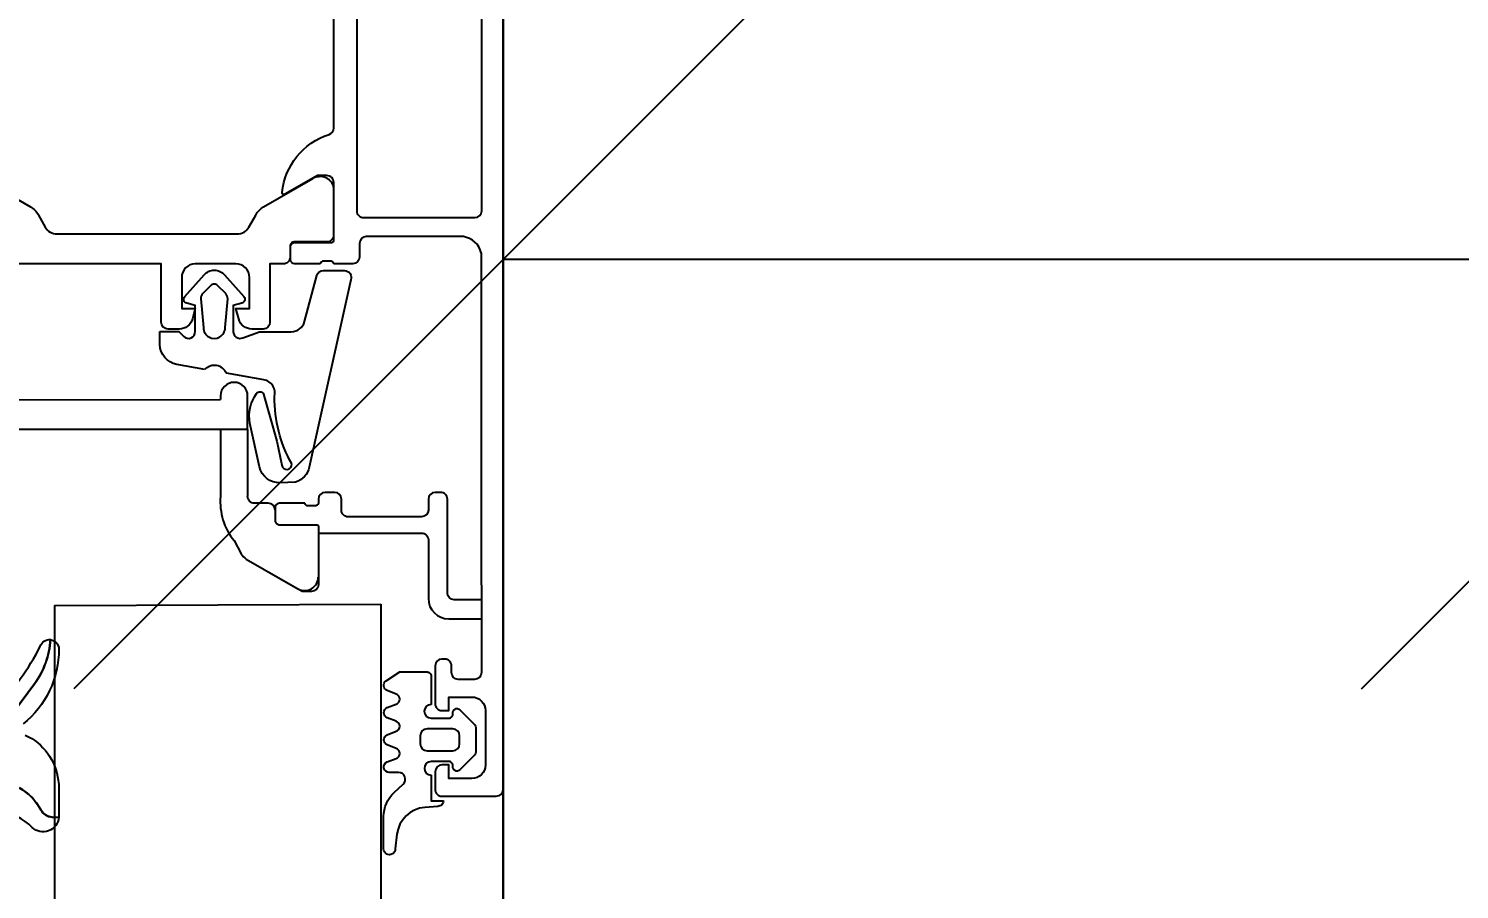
# Model space of a CAD drawing. Header units: metres. Extents: x 493 to 630, y -132 to -15.
# Drawn here: x 560.5373 to 560.6374, y -80.191 to -80.1309 of the extents above; entities that cross this region are included whole.
import ezdxf

# ---------------------------------------------------------------- set-up
doc = ezdxf.new("R2010")
doc.units = ezdxf.units.M
doc.header["$MEASUREMENT"] = 0
doc.header["$PDMODE"] = 3
for name, color, linetype in [('a_cote_50', 9, 'Continuous'), ('a_pereti_hasuri', 253, 'Continuous'), ('a_tamplarie_ferestre', 6, 'Continuous'), ('a_vederi subtiri', 124, 'Continuous')]:
    doc.layers.add(name, color=color, linetype=linetype)
doc.layers.add('a_suprafete', color=7, linetype='Continuous', plot=False)
doc.styles.get("Standard").update_dxf_attribs({"font": 'ARIALN.TTF'})
doc.dimstyles.new('50 cote', dxfattribs={"dimtxt": 0.09, "dimasz": 0.06, "dimexe": 0, "dimexo": 0, "dimgap": 0.018, "dimtad": 1, "dimdec": 1, "dimlfac": 100, "dimrnd": 0.5, "dimdsep": 46, "dimtxsty": 'Standard', "dimblk": 'OBLIQUE', "dimcen": 0.00045, "dimclrd": 256, "dimclrt": 4, "dimadec": 1, "dimazin": 0, "dimtfac": 1, "dimtdec": 1, "dimtix": 1, "dimtofl": 0, "dimtmove": 0, "dimatfit": 3, "dimldrblk": 'OBLIQUE', "dimfxl": 0, "dimtolj": 1, "dimtzin": 0, "dimarcsym": 0})

# ---------------------------------------------------------------- blocks, each defined once
blk = doc.blocks.new('_Oblique')
at = {"color": 0, "linetype": 'ByBlock', "lineweight": -2}
blk.add_line((-0.5, -0.5), (0.5, 0.5), dxfattribs=at)
blk = doc.blocks.new('*D92')
at = {"layer": 'a_cote_50', "lineweight": -2, "ltscale": 0.3}
blk.add_line((560.6605085687244, -80.14700756205241), (560.5705085687244, -80.14700756205241), dxfattribs=at)
at = {"layer": 'Defpoints', "color": 0, "ltscale": 0.3}
for p in [(560.5705085687244, -80.10458062453588), (560.6605085687244, -80.10458062453588), (560.5705085687244, -80.14700756205241)]:
    blk.add_point(p, dxfattribs=at)
at = {"layer": 'a_cote_50', "lineweight": -2, "ltscale": 0.3, "xscale": 0.06, "yscale": 0.06, "zscale": 0.06, "rotation": 180}
blk.add_blockref('_Oblique', (560.5705085687244, -80.14700756205241), dxfattribs=at)
at = {"layer": 'a_cote_50', "lineweight": -2, "ltscale": 0.3, "xscale": 0.06, "yscale": 0.06, "zscale": 0.06}
blk.add_blockref('_Oblique', (560.6605085687244, -80.14700756205241), dxfattribs=at)
at = {"layer": 'a_cote_50', "color": 4, "ltscale": 0.3, "insert": (560.6155085687244, -80.08305599315746), "char_height": 0.09, "attachment_point": 5}
blk.add_mtext('\\A1;9', dxfattribs=at)
blk = doc.blocks.new('nod mobil')
at = {"layer": 'a_tamplarie_ferestre'}
for p, q in [((-0.01929098291367382, 0.06829945930695658), (-0.06929044122536254, 0.06829945930695658)), ((-0.04579087219879341, 0.04948786015586393), (-0.04086445239137504, 0.04948786015586393)), ((-0.04579087219828182, 0.04748788383847113), (-0.04086445239063607, 0.04748788383824376))]:
    blk.add_line(p, q, dxfattribs=at)
at = {"layer": 'a_tamplarie_ferestre', "extrusion": (9.860761315262648e-32, 1.500000000000001e-15, -1)}
blk.add_lwpolyline([(0.1030061019707205, 0.0682994613654273), (0.06929044122536254, 0.06829945930695658)], dxfattribs=at)
at = {"layer": 'a_tamplarie_ferestre', "extrusion": (2.000000000035939e-16, -4.000627397658665e-16, -1)}
for points in [[(0.01879098291352932, 0.06379933668739568), (0.01879098291379933, 0.06779945930685471)], [(0.05880079548184369, 0.06669948376782031), (0.04949036188050115, 0.06669948376782031)], [(0.04949036188050115, 0.06669948376782031), (0.04079034585892316, 0.06669965578652182), (0.02789098291339087, 0.0666996557866355)], [(0.03325171078006406, 0.06669965578652182), (0.03325171078017775, 0.06469840210201028)], [(0.03185168636571234, 0.0642983775408652), (0.03185168636593971, 0.06669965578657866)], [(0.02509098291382372, 0.06699933668738822), (0.02109098291380462, 0.06699933668744507)], [(0.02739098291311848, 0.06619965578653364), (0.02739098291306163, 0.06499933668743552)], [(0.02509098291348266, 0.063799336687282), (0.0250909829139232, 0.06429933668727017), (0.02609098291316059, 0.0642993366874407), (0.02609098291350165, 0.06599933668746871)], [(0.02009098291364353, 0.06599933668741187), (0.02009098291354405, 0.06429933668738386), (0.02109098291357725, 0.0642993366874407), (0.02109098291374778, 0.06379933668745252)], [(0.02789098291339087, 0.06449933668721997), (0.02839098291349273, 0.06449933668744734)], [(0.04116386797933558, 0.06369840210192024), (0.04116386797967664, 0.06329837768799962)], [(0.03375171078016592, 0.06419840210196526), (0.04066386797957477, 0.0641984021020221)], [(0.02889098291348091, 0.063999336687516), (0.02889098291355197, 0.06379933668733884)], [(0.02839098291362063, 0.0632993366874075), (0.02559098291324347, 0.06329933668735066)], [(0.02059098291363171, 0.0632993366874075), (0.01929098291373066, 0.06329933668718013)], [(0.04066386797957477, 0.06279837768784091), (0.03986388018644504, 0.06279837768761354)], [(0.03936388018634318, 0.06229837768779589), (0.03936388018622949, 0.05689847582135599)], [(0.03816380694416921, 0.05469827955499795), (0.03816380694395605, 0.06229837768802327)], [(0.03766386797941834, 0.0627983776879546), (0.03335168629308782, 0.06279837768801144)], [(0.05680543937070581, 0.05708146518583135), (0.0430256690555666, 0.05402655952406121)], [(0.05749678437047123, 0.05506216997110869), (0.05749678437037176, 0.05661952018579086)], [(0.04116386797950611, 0.05589847582137963), (0.04116386797956295, 0.05519827955509982)], [(0.03986388018677189, 0.05639847582125412), (0.04066386797973109, 0.05639847582131097)], [(0.05373796537043063, 0.05367133918593936), (0.05712619319837131, 0.05457920687183559)], [(0.04066386797944688, 0.05469827955516848), (0.04036445239098896, 0.05469827955516848)], [(0.04016445139127711, 0.05442509055495748), (0.0401644513913908, 0.05397149655527755)], [(0.03878447807193197, 0.0518182815549153), (0.03878447807187513, 0.05457827955518724)], [(0.03866447807224915, 0.05469827955516848), (0.03436445239130137, 0.05469827955499795)], [(0.03386445239108582, 0.05419827955506662), (0.03386445239102898, 0.05349827955512865), (0.03524594784865087, 0.05110545923213294)], [(0.05254141237089982, 0.04912081718612171), (0.05299678437029343, 0.05037194118597199), (0.05299678437047817, 0.0527053971860596)], [(0.04191975705522566, 0.05301316252405286), (0.04187052307715078, 0.05188539854475493)], [(0.04036445239121633, 0.05369829255516834), (0.04036445239115949, 0.05181828155525636)], [(0.04839358695444673, 0.05066592818303661), (0.04494527491034717, 0.051624729794014), (0.04316688905572619, 0.05199686652406399)], [(0.04945547937076356, 0.05067365918591804), (0.04994077237070371, 0.04792141018714347)], [(0.04006445239106426, 0.05151828155521798), (0.03908447807214088, 0.05151828155521798)], [(0.04304443073721131, 0.05035553366190015), (0.0462498050556519, 0.04964490652412223)], [(0.05717774937035358, 0.04778524518610539), (0.05558068954690043, 0.04920547228135774)], [(0.05509155503717977, 0.04905894156382828), (0.05492288137055823, 0.0484294711860116), (0.05300335337064155, 0.04842947118618213)], [(0.05580518365032106, 0.04787266247296884), (0.05640034737042754, 0.04727647118608047)], [(0.05330335337067993, 0.04782946318601944), (0.05540682265048247, 0.04801742972347256)], [(0.05640034737075439, 0.04678247118613399), (0.05580518343374763, 0.04618628068101316)], [(0.05558066379019522, 0.04485382214761557), (0.05717774937058095, 0.04627374018616592)], [(0.0554068267425265, 0.04604151336798168), (0.05330335337089309, 0.04622946318608001)], [(0.05300335337062734, 0.04562945918621608), (0.05492287837070364, 0.04562945918615924), (0.05509156763180556, 0.04500033001477277)], [(0.05022043637053741, 0.04633535618756923), (0.05058479337043309, 0.04426899518608707)], [(0.05300335337057049, 0.04302946318614431), (0.05300335337051365, 0.04442174918614228), (0.0526497993708972, 0.04477591218602583)], [(0.0520620043706117, 0.04302946318620116), (0.05300335337057049, 0.04302946318614431)]]:
    blk.add_lwpolyline(points, dxfattribs=at)
at = {"layer": 'a_tamplarie_ferestre', "extrusion": (2.000000000036116e-16, -2.000627397658664e-16, -1)}
for points in [[(0.06189334679523029, 0.06672945712563205), (0.07809334088160824, 0.06672945712563205)], [(0.06139334679484421, 0.05802946768795891), (0.06139334679485842, 0.0662294571254165)], [(0.05999335289840246, 0.06538497458461734), (0.05999335289828878, 0.05822946463615608)], [(0.07809334088132402, 0.05752946768785705), (0.06189334679504555, 0.05752946768785705)], [(0.0594933528983006, 0.05772946463605422), (0.05849335289883584, 0.05772946463599737)], [(0.05799335289833607, 0.05722946463578182), (0.05799335289857765, 0.05582946311022852)], [(0.06799339440995311, 0.05582959281002786), (0.07679362946181811, 0.05582959281002786)], [(0.06449335289853764, 0.05532946311029718), (0.06449335289823921, 0.05462946311024552), (0.06311185744063152, 0.05223664278730666)], [(0.05969332721748799, 0.05582946311028536), (0.06399335289830788, 0.05582946311005799)], [(0.0595733272178478, 0.05294946511037324), (0.0595733272174499, 0.05570946311024727)], [(0.05819335389833213, 0.05555627411024489), (0.05819335389834634, 0.05510268010999653)], [(0.05799335289862029, 0.05482947611022837), (0.05799335289827923, 0.05294946511037324)], [(0.0582933528988292, 0.05264946511022117), (0.05927332721769574, 0.05264946511022117)]]:
    blk.add_lwpolyline(points, dxfattribs=at)
at = {"layer": 'a_tamplarie_ferestre', "extrusion": (2.000000000036029e-16, -3.000627397658664e-16, -1)}
for points in [[(0.02515512884680504, 0.06511185030683464), (0.02411383078045048, 0.06615314437601683)], [(0.02376027806833747, 0.0662995903068122), (0.02212137462710473, 0.06629959030692589)], [(0.02176782191526172, 0.06615314437647157), (0.02072650884673521, 0.06511183530699327)], [(0.02454082484673847, 0.06299961330694259), (0.02454082484668163, 0.06430824641216759)], [(0.02374083684719608, 0.0645995973068807), (0.02374083684681239, 0.06269961330696106)], [(0.02264081584678479, 0.06509959730681203), (0.02324083684675315, 0.06509959730692572)], [(0.02214081584737926, 0.06269961330679052), (0.02214081584702399, 0.06459959730693754)], [(0.02134081284685863, 0.06430824920943223), (0.02134081284692968, 0.06299961330694259)], [(0.02034081284723754, 0.06299961330688575), (0.01844083384720818, 0.06299961330688575), (0.01844083384719397, 0.06389960130667305)], [(0.01804083984717408, 0.06349960730682369), (0.01796326882256949, 0.06253524851553038)], [(0.02727819141854582, 0.0596860703620905), (0.02794080384671815, 0.06069962230679948), (0.027940803846775, 0.06269961030699278)], [(0.02764080084648413, 0.06299961330705628), (0.02554082484677167, 0.06299961330688575)], [(0.02324083684652578, 0.06219961330691604), (0.02264081584695532, 0.06219961330702972)], [(0.02631396232818872, 0.06042969551248234), (0.02656987059727101, 0.05976182655365392)], [(0.02531396982847411, 0.05976953352802639), (0.02556692500583324, 0.06042969551248234)], [(0.02431396983844536, 0.06042971508605888), (0.02456693250566389, 0.05976953352779901)], [(0.02331396983471734, 0.05976953352211467), (0.02356693251601882, 0.06042971508605888)], [(0.02231396982223544, 0.06042971509037898), (0.02256693251338504, 0.05976953352666214)], [(0.02131434350940253, 0.05977050876055046), (0.02156693250077524, 0.060429715086741)], [(0.02054082484698938, 0.06060045530705338), (0.02054082484715991, 0.05991363041857767)], [(0.01906271528038417, 0.06027654993988563), (0.01966951784693549, 0.06093474530695175)], [(0.01598387007881286, 0.06048111701261405), (0.01490811884735876, 0.06035433130693946)], [(0.01490012384726924, 0.05950331830678124), (0.017298168686807, 0.05950331830706546)]]:
    blk.add_lwpolyline(points, dxfattribs=at)
at = {"layer": 'a_tamplarie_ferestre', "extrusion": (2.000000000036116e-16, -2.000627397658666e-16, -1)}
for points in [[(0.06358019508367363, 0.05581922135945661), (0.06010365358862657, 0.05581937271165316)], [(0.0596036333288481, 0.05531939573802447), (0.05960386139271634, 0.05291939734308926)], [(0.0621821456993672, 0.05065711977829324), (0.06427907083531181, 0.05428873810609502)], [(0.05930384840684155, 0.05261941032927098), (0.05849351707441031, 0.05261944453957312)], [(0.05799349543174515, 0.0521194661833988), (0.05799339653061963, 0.05112944792790586), (0.05369339347898006, 0.0511294479279627)], [(0.05319338584922662, 0.05062944792786084), (0.0531933858494682, 0.04979845427527607)], [(0.06070390566515016, 0.04958691729757447), (0.0615871572155271, 0.05008265345816199)], [(0.05393439079313112, 0.04883245085750332), (0.05469337059082591, 0.04862944792790813), (0.05469337059071222, 0.04962944792788448), (0.05699338890110539, 0.04962944792794133)], [(0.06019277260696754, 0.03544381353344761), (0.06019334706407165, 0.04871492439292524)], [(0.05799339653037805, 0.04862944792796497), (0.05799339653043489, 0.04562944792792223)], [(0.0569933889011196, 0.04462944792783219), (0.05469337059078327, 0.04462944792800272), (0.0546933934789422, 0.04562944792803592), (0.05393439079330165, 0.04542644499821336)], [(0.05319336296145138, 0.04446044158032691), (0.05319338584922662, 0.04362944792802637)], [(0.05369339347856794, 0.0431294479279245), (0.05799370406418802, 0.04312944792798135), (0.05799262624340429, 0.03203946220276066)], [(0.06158646434596449, 0.03407596380782252), (0.0607032557159215, 0.03457177643156228)], [(0.06427801382393739, 0.02986964612961174), (0.06218140309404419, 0.0335014459799936)]]:
    blk.add_lwpolyline(points, dxfattribs=at)
at = {"layer": 'a_tamplarie_ferestre', "extrusion": (2.000000000035939e-16, -4.000627397658668e-16, -1)}
for points in [[(0.03625467804711491, 0.04938840355646335), (0.03406074760171407, 0.05318841655650886)], [(0.0403644760716162, 0.05100836749238624), (0.04036445239138686, 0.04998788383829833)], [(0.04579087219879341, 0.04948786015586393), (0.04826445420447101, 0.04948786015586393)], [(0.04579087219879341, 0.04948786015586393), (0.04579087219872235, 0.02133984936000388)], [(0.03761184000940432, 0.04848838776899811), (0.03664682222957083, 0.04900781383059893)], [(0.04826445420441416, 0.04748786015591122), (0.04799089966469694, 0.04748786015591122)], [(0.04799089966452641, 0.02474424730132796), (0.04799089966469694, 0.04748786015591122)]]:
    blk.add_lwpolyline(points, dxfattribs=at)
at = {"layer": 'a_tamplarie_ferestre'}
for points in [[(-0.01934904756457456, 0.03558472210147556), (-0.01728902960746836, 0.03558411481787971)], [(-0.0172329788099006, 0.03558103808347823), (-0.01725638998129853, 0.03508916617386149)], [(-0.01725638998107115, 0.03508416617376042), (-0.01723297880984376, 0.03557603808337717)], [(-0.02497722292191895, 0.03223618684853591), (-0.0270698336107813, 0.03378759844133583)], [(-0.02706983361095183, 0.03378259844123477), (-0.02497722292186211, 0.03223118684877591)]]:
    blk.add_lwpolyline(points, dxfattribs=at)
for centre, radius, start, end in [((-0.01929098291350329, 0.06779945930685471), 0.0004999999999881766, 0, 90), ((-0.06189334679507397, 0.06622945712553019), 0.0004999999999881766, 0, 90), ((-0.05842239910931823, 0.06515797822441982), 0.001587269087205101, 103.7918074651611, 171.777903606359), ((-0.03335168629315888, 0.06429837761498902), 0.001499999926938599, 269.9999972104657, 359.9999971665075), ((-0.02839098291360642, 0.06399933668745916), 0.0004999999999881748, 90, 180), ((-0.02484082484677685, 0.06430824641199706), 0.0002999999999929058, 0, 99.73796673405418), ((-0.02324066541513048, 0.06459942587514433), 0.0005001714608795216, 90.01963787066279, 179.9803621309787), ((-0.02264099461662283, 0.06459941853728424), 0.0005001788015072356, 0.02047815920928541, 89.97952183834154), ((-0.02104081284664971, 0.06430824920948908), 0.0002999999999929063, 80.26035332020975, 180), ((-0.04066386797929056, 0.0636984021018634), 0.0004999999999881783, 90, 180), ((-0.04066386797968846, 0.06329837768805646), 0.0004999999999881766, 180, 270), ((-0.02839098291333642, 0.063799336687282), 0.0004999999999881766, 180, 270), ((-0.02559098291330031, 0.06379933668733884), 0.0004999999999881774, 270, 0), ((-0.02059098291353223, 0.063799336687282), 0.0004999999999881766, 180, 270), ((-0.01929098291397224, 0.063799336687282), 0.0004999999999881766, 270, 0), ((-0.0250408248470535, 0.06300010718302929), 0.0005000002439016095, 180.0565940008599, 359.94340599914), ((-0.02324083957256562, 0.06269961058148965), 0.0004999972743997996, 179.9996876709552, 270.0003123322984), ((-0.0226409584803946, 0.06269975594028665), 0.0005001426539541591, 270.0163399481403, 359.9836600494105), ((-0.02084081284669992, 0.06300010749356488), 0.0005000002442085208, 180.0566295986631, 359.9433704013369), ((-0.01572051273258523, 0.06271565117174305), 0.002249999999946795, 184.5988523309369, 263.2782520523751), ((-0.02594044366691151, 0.06028657385252245), 0.0003999999999905423, 20.96540247301038, 159.0345975269827), ((-0.02394045117722499, 0.0602865934259853), 0.0003999999999905419, 20.96540247301038, 159.0345975269827), ((-0.02194045116260668, 0.0602865934268948), 0.0003999999999905415, 20.96540247301038, 159.0345970101685), ((-0.02004085007263257, 0.06059995073189839), 0.0004999750288193882, 42.03794301673863, 179.9421770509256), ((-0.06189334679477554, 0.05802946768773154), 0.0004999999999881837, 270, 0), ((-0.05949335289801638, 0.05822946463592871), 0.0004999999999881837, 180, 270), ((-0.04066375326091531, 0.05589836110272017), 0.0005001147316166762, 90.01314275308142, 179.9868572452673), ((-0.06799339440972574, 0.05532959281003968), 0.0004999999999882075, 17.74699770218626, 90), ((-0.06399335289832209, 0.0553294631101835), 0.0004999999999881766, 90, 180), ((-0.05969332721724641, 0.05570946311019043), 0.0001199999999971634, 0, 90), ((-0.05791451645212931, 0.0555619425181817), 0.0002788950563208456, 106.4198764187188, 181.1645893756717), ((-0.05791448580255576, 0.05509701945089773), 0.0002789255417305512, 178.8371299253446, 253.5754054442745), ((-0.04066386797951793, 0.05519827955515666), 0.0004999999999881482, 180, 270), ((-0.03492677380315001, 0.05368841517474721), 0.0009999999999763503, 330.0000914034026, 90), ((-0.0593038613926069, 0.05291941032885461), 0.0002999999999929065, 180.002480120208, 270.0024801202113), ((-0.05399682279166029, 0.05270538386650969), 0.001000038421177009, 0.0007631279396302002, 74.99831356639643), ((-0.04322355271246181, 0.05236485333693963), 0.0003723238702344644, 278.7538129472901, 96.33524479775386), ((-0.04006445239095058, 0.05181828155525636), 0.0002999999999929244, 180, 270), ((-0.0390844780724251, 0.05181828155525636), 0.0002999999999929103, 270, 0), ((-0.04847064958319436, 0.05049996587752048), 0.001000029537733579, 75.00109601464833, 169.9976727760969), ((-0.0398644760722533, 0.05100839117466194), 0.0004999999999881872, 90, 180.0027138051788), ((-0.06119334706295376, 0.04871488110677547), 0.000999999999976356, 0.002480120208067396, 60.69612713573963), ((-0.05699342231264382, 0.04862947371009341), 0.000999974218394455, 89.99808562078145, 180.0014772462288), ((-0.05300334516465455, 0.04892946771275319), 0.0004999965268957848, 269.9990596387328, 22.50112698513113), ((-0.04826445420464154, 0.04848786015588757), 0.0009999999999762963, 90, 270), ((-0.04047018399433, 0.05199345878264694), 0.004522792627342231, 264.9989693747302, 309.1968371150975), ((-0.03712070424860769, 0.04988840217492907), 0.000999999999967796, 298.2865833179541, 330.0000914034026), ((-0.05545132544466469, 0.04751941416031968), 0.0004999999999881754, 84.89359805732072, 135.0494186966725), ((-0.05330335337066572, 0.04702946318599288), 0.0007999999999810828, 270, 90), ((-0.04954558144051191, 0.0470340442474253), 0.000971387760990797, 114.0059358338023, 225.9940720566404), ((-0.05615568872248389, 0.0470294711861925), 0.0003476591061677144, 134.7271510109467, 225.2728489890533), ((-0.05699327888017081, 0.0456295655793042), 0.001000117657443958, 180.0067401362325, 269.9936969967598), ((-0.05545132552367704, 0.04653952928970284), 0.0004999999999881758, 224.9506292902902, 275.1059402545807), ((-0.05300334754407743, 0.04512946399438533), 0.0004999951918111308, 314.9997054567685, 90.00066771089206), ((-0.0611927726060344, 0.03544377024718415), 0.0009999999999763508, 299.3088331010935, 0.002480120208067396), ((-0.03068131894747239, 0.02887172656420489), 0.006099887101392957, 53.69683235481204, 86.60249308799521), ((-0.01825525920874327, 0.03513170842660429), 0.000999999999976338, 297.720303844268, 357.2750023589936), ((-0.0371819404491589, 0.01961632988911788), 0.0163409220760644, 43.55113362106619, 63.26064369945303), ((-0.01592948034630126, 0.03071056420401419), 0.003999999999905444, 117.720303844268, 150.6713062197252), ((-0.01281888551604027, 0.03011363542907475), 0.005076912458413897, 136.4412878898017, 167.1481159203206)]:
    blk.add_arc(centre, radius, start, end, dxfattribs=at)
at = {"layer": 'a_tamplarie_ferestre', "extrusion": (2.000000000035939e-16, -4.000627397658665e-16, -1)}
for centre, radius, start, end in [((0.02789098291327718, 0.06619965578653364), 0.0004999999999881758, 90, 180), ((0.02509098291346845, 0.0659993366871845), 0.0009999999999763531, 0, 90), ((0.02109098291367673, 0.06599933668701397), 0.0009999999999763531, 90, 180), ((0.03375171078005224, 0.06469840210195343), 0.0004999999999881766, 180, 270), ((0.02789098291367509, 0.06499933668743552), 0.0004999999999881766, 180, 270), ((0.03986388018667242, 0.06229837768785274), 0.0004999999999881774, 90, 180), ((0.03766403652106476, 0.06229860724022274), 0.0004997704760259787, 359.9736831520636, 90.0193223066762), ((0.05699676865037873, 0.05661950325350062), 0.0005000157200240205, 0.001940225884928402, 112.497711466231), ((0.03986363032566942, 0.0568982259603672), 0.0004997502014765716, 179.9713537277957, 270.0286462713966), ((0.05699678437042621, 0.055062169970995), 0.0004999999999881758, 284.9999175729389, 0), ((0.04335037336319658, 0.05256207738563035), 0.001500046939580407, 102.5013586365385, 162.4995064219152), ((0.04044328883732362, 0.05443075896334904), 0.0002788950563208136, 106.4198764187085, 181.1645893756717), ((0.04044331948666979, 0.05396583589555348), 0.0002789255417305547, 178.8371299253446, 253.5754054442752), ((0.03866447807224915, 0.05457827955484618), 0.0001199999999971669, 0, 90), ((0.03436445239130137, 0.05419827955512346), 0.0004999999999881748, 90, 180), ((0.04811097550386023, 0.06135069929985093), 0.009885288726291293, 240.6424822485336, 270.5846353027296), ((0.04336909571418346, 0.05181997644069725), 0.001499999999964526, 177.5002667508717, 257.4997826089701), ((0.04827878264961782, 0.05038876402352344), 0.0002999999999929051, 304.8295044332968, 67.50014970558897), ((0.04673682664923717, 0.05260491194633232), 0.002999803682147526, 260.6566078829955, 304.8295044332968), ((0.05538133191159034, 0.04898129259174766), 0.0002999999999929067, 48.3540704595745, 164.9993556830774), ((0.056522871323196, 0.0470294926861925), 0.001000013549104708, 310.9097308280896, 49.09026917190699), ((0.05538133217898178, 0.04507802497744251), 0.0002999999999929063, 195.0097378870592, 311.6392786908775), ((0.05206203254897446, 0.04452949512102578), 0.001500031935171249, 190.0008580505154, 269.9989236831971)]:
    blk.add_arc(centre, radius, start, end, dxfattribs=at)
at = {"layer": 'a_tamplarie_ferestre', "extrusion": (2.000000000036029e-16, -3.000627397658664e-16, -1)}
for centre, radius, start, end in [((0.02376027806839431, 0.06579959030693772), 0.0004999999999881797, 45.00010997188966, 90), ((0.02212137462704789, 0.06579959030693772), 0.0004999999999881722, 90, 134.999889979174), ((0.02494236330147714, 0.06489990989410899), 0.0003003130297155874, 260.2620332659458, 44.88868404684737), ((0.02093925916399542, 0.06489989736331836), 0.0003003004985533638, 135.109599282822, 279.7396466797903), ((0.01844016965912942, 0.06350027149471771), 0.0003993303646181676, 89.90470253561782, 180.0952974659976), ((0.02764200227052527, 0.06270081173067865), 0.0002988039917129593, 359.769625940878, 90.23037405830455), ((0.01729816868657963, 0.06190331830691775), 0.002399999999943251, 270, 317.3264639551222), ((0.01490163681462775, 0.05992884814844501), 0.0004255325310577661, 89.12719365877581, 269.7962862855372), ((0.0269433892589177, 0.05990494821367065), 0.0003999999999905419, 200.9654024730173, 326.8252351717111), ((0.02494045116668531, 0.0599126551881568), 0.0003999999999905412, 200.9654024730173, 339.0345975269896), ((0.02294045117525911, 0.05991265518679256), 0.0003999999999905419, 200.9654024730173, 339.034596829585), ((0.0209408248466616, 0.05991363041846398), 0.0003999999999905412, 180, 339.034597875699)]:
    blk.add_arc(centre, radius, start, end, dxfattribs=at)
at = {"layer": 'a_tamplarie_ferestre', "extrusion": (2.000000000036116e-16, -2.000627397658664e-16, -1)}
for centre, radius, start, end in [((0.0584933528982674, 0.05722946463589551), 0.0004999999999881748, 90, 180), ((0.06275512965699193, 0.05700607197206864), 0.004999999999881794, 275.6225775506437, 342.2530022978137), ((0.05927332721763889, 0.05294946511037324), 0.0002999999999929013, 270, 0), ((0.05829335289865867, 0.05294946511037324), 0.0002999999999929066, 180, 270), ((0.06323147268263085, 0.05216758289475365), 0.000138119784645033, 150.0000000000754, 275.6225775506437)]:
    blk.add_arc(centre, radius, start, end, dxfattribs=at)
at = {"layer": 'a_tamplarie_ferestre', "extrusion": (2.000000000036116e-16, -2.000627397658666e-16, -1)}
for centre, radius, start, end in [((0.06343784158890742, 0.0548294094454036), 0.0009999960709008312, 327.2705037796412, 81.81591183050682), ((0.06010362930584279, 0.05531937673470111), 0.0004999959774337602, 89.99721739957607, 179.9978223600077), ((0.05849349543133542, 0.05211944454015338), 0.0004999999999881747, 89.99751987978867, 179.997519879792), ((0.06088314001500805, 0.05140717593110367), 0.001499999999964529, 297.9917745162444, 329.9975232800148), ((0.05369341552625428, 0.0506294182507645), 0.0005000296776441326, 90.00252629636284, 179.9965994474179), ((0.05419457839879271, 0.04979924429699167), 0.001001192860712961, 180.0452109676267, 254.9372000727247), ((0.05419431879228398, 0.04445982698240414), 0.001000956019629055, 105.0510599041308, 179.9648197645992), ((0.05369340816072565, 0.04362947023940933), 0.0005000223116292011, 180.0025565854245, 269.9983176675373), ((0.06088233248063091, 0.0327515022883631), 0.001499999999964511, 29.99751647868592, 62.00326524637146)]:
    blk.add_arc(centre, radius, start, end, dxfattribs=at)
at = {"layer": 'a_tamplarie_ferestre', "extrusion": (2.000000000035939e-16, -4.000627397658668e-16, -1)}
blk.add_arc((0.04086445239120451, 0.04998786015573842), 0.0004999999999881937, 179.9972861980781, 270, dxfattribs=at)
at = {"layer": 'a_tamplarie_ferestre', "extrusion": (3.629549009874813e-27, -6.273976584856379e-20, -1)}
for centre, radius, start, end in [((0.02962625789281503, 0.03487743981855829), 0.0006979315997486338, 286.9411557720476, 6.452522139723381), ((0.02962624659313917, 0.03488245177970839), 0.0006979967121983897, 6.452522139723381, 90.39752505290528), ((0.03068125960749057, 0.02886680733638514), 0.006099786874643171, 93.3975069120048, 126.303167645188), ((0.02958082615856483, 0.02859110624768846), 0.00698944323349791, 89.66736358928884, 141.4314778853969), ((0.01951656945652758, 0.03140966336911788), 0.004134773588893482, 24.11645757203662, 83.64313589678461), ((0.01934993195027346, 0.03258472223200215), 0.002999999999929044, 77.98618395342515, 90.01689052426791), ((0.0182552592087859, 0.03513670842681904), 0.000999999999976339, 182.7249976410064, 242.279696155732), ((0.01732441868149692, 0.03442731531072241), 0.001157340695964786, 91.75225902398097, 94.53158248703467), ((0.01732441868161061, 0.03442231531039397), 0.001157340695964786, 94.53158248703467, 224.4307206925489), ((0.01592948034637232, 0.03070556420402681), 0.003999999999905445, 29.32869378027475, 62.27969615573199)]:
    blk.add_arc(centre, radius, start, end, dxfattribs=at)

msp = doc.modelspace()

# ---------------------------------------------------------------- hatches: boundary and pattern name
at = {"layer": 'a_pereti_hasuri', "ltscale": 0.3}
h = msp.add_hatch(dxfattribs=at)
h.set_pattern_fill('ANSI33', color=256, scale=0.25, style=0)
h.set_pattern_definition([(45, (-4876.954643999999, 8292.469365), (-0.04419417382415922, 0.04419417382415922), []), (45, (-4876.91044982625, 8292.469365), (-0.04419417382415922, 0.04419417382415922), [0.03125, -0.015625])])
edge = h.paths.add_edge_path()
edge.add_line((553.585124781431, -64.030926260102), (553.585124781431, -64.85958062453558))
edge.add_line((553.585124781431, -64.85958062453558), (554.0851247814312, -64.85958062453558))
edge.add_line((554.0851247814312, -64.85958062453558), (554.0851247814312, -64.43958062453558))
edge.add_line((554.0851247814312, -64.43958062453558), (558.4151247814311, -64.43958062453558))
edge.add_line((558.4151247814311, -64.43958062453558), (558.4151247814311, -65.88958062453563))
edge.add_line((558.4151247814311, -65.88958062453563), (560.1551247814311, -65.88958062453563))
edge.add_line((560.1551247814311, -65.88958062453563), (560.1551247814311, -71.7995806245356))
edge.add_line((560.1551247814311, -71.7995806245356), (557.255124781431, -71.7995806245356))
edge.add_line((557.255124781431, -71.7995806245356), (557.255124781431, -72.57958062453557))
edge.add_line((557.255124781431, -72.57958062453557), (556.755124781431, -72.57958062453557))
edge.add_line((556.755124781431, -72.57958062453557), (556.755124781431, -73.0495806245356))
edge.add_line((556.755124781431, -73.0495806245356), (557.325124781431, -73.0495806245356))
edge.add_line((557.325124781431, -73.0495806245356), (557.325124781431, -73.24958062453564))
edge.add_line((557.325124781431, -73.24958062453564), (557.825124781431, -73.24958062453564))
edge.add_line((557.825124781431, -73.24958062453564), (557.825124781431, -74.39958062453562))
edge.add_line((557.825124781431, -74.39958062453562), (557.325124781431, -74.39958062453562))
edge.add_line((557.325124781431, -74.39958062453562), (557.325124781431, -78.56958062453558))
edge.add_line((557.325124781431, -78.56958062453558), (556.535124781431, -78.56958062453558))
edge.add_line((556.535124781431, -78.56958062453558), (556.535124781431, -79.5395806245356))
edge.add_line((556.535124781431, -79.5395806245356), (556.3651247814312, -79.5395806245356))
edge.add_line((556.3651247814312, -79.5395806245356), (556.3651247814312, -79.98958062453565))
edge.add_line((556.3651247814312, -79.98958062453565), (554.835124781431, -79.98958062453565))
edge.add_line((554.835124781431, -79.98958062453565), (554.835124781431, -79.5395806245356))
edge.add_line((554.835124781431, -79.5395806245356), (554.1851247814311, -79.5395806245356))
edge.add_line((554.1851247814311, -79.5395806245356), (554.1851247814311, -78.89958062453559))
edge.add_line((554.1851247814311, -78.89958062453559), (553.785124781431, -78.89958062453556))
edge.add_line((553.785124781431, -78.89958062453556), (553.785124781431, -79.38958062453563))
edge.add_line((553.785124781431, -79.38958062453563), (553.7853166750776, -80.48458062453577))
edge.add_line((553.7853166750776, -80.48458062453577), (554.2605085687244, -80.48458062453594))
edge.add_line((554.2605085687244, -80.48458062453594), (554.2605085687244, -80.10458062453588))
edge.add_line((554.2605085687244, -80.10458062453588), (560.5705085687244, -80.10458062453588))
edge.add_line((560.5705085687244, -80.10458062453588), (560.5705085687244, -80.09458062453587))
edge.add_line((560.5705085687244, -80.09458062453587), (560.6605085687245, -80.09458062453587))
edge.add_line((560.6605085687245, -80.09458062453587), (560.9305085687245, -79.85458062453586))
edge.add_line((560.9305085687245, -79.85458062453586), (560.9305085687245, -75.40458062453587))
edge.add_line((560.9305085687245, -75.40458062453587), (561.3188631848399, -75.40458062453587))
edge.add_line((561.3188631848399, -75.40458062453587), (561.3205085687244, -74.58458062453587))
edge.add_line((561.3205085687244, -74.58458062453587), (560.8355085687243, -74.58458062453587))
edge.add_line((560.8355085687243, -74.58458062453587), (560.8355085687243, -73.98426908940911))
edge.add_line((560.8355085687243, -73.98426908940911), (560.592224763985, -73.98426908940911))
edge.add_line((560.592224763985, -73.98426908940911), (560.592224763985, -74.06426908940912))
edge.add_line((560.592224763985, -74.06426908940912), (560.102224763985, -74.06426908940912))
edge.add_line((560.102224763985, -74.06426908940912), (560.102224763985, -74.59426908940912))
edge.add_line((560.102224763985, -74.59426908940912), (559.717224763985, -74.59426908940912))
edge.add_line((559.717224763985, -74.59426908940912), (559.717224763985, -74.73426908940911))
edge.add_line((559.717224763985, -74.73426908940911), (559.9022247639851, -74.73426908940914))
edge.add_line((559.9022247639851, -74.73426908940914), (559.9022247639851, -75.38426908940914))
edge.add_line((559.9022247639851, -75.38426908940914), (560.3822247639852, -75.38426908940914))
edge.add_line((560.3822247639852, -75.38426908940914), (560.3822247639852, -79.85426908940914))
edge.add_line((560.3822247639852, -79.85426908940914), (557.9322247639851, -79.85426908940914))
edge.add_line((557.9322247639851, -79.85426908940914), (557.9322247639851, -75.38426908940914))
edge.add_line((557.9322247639851, -75.38426908940914), (558.6822247639851, -75.38426908940914))
edge.add_line((558.6822247639851, -75.38426908940914), (558.6822247639851, -74.73426908940914))
edge.add_line((558.6822247639851, -74.73426908940914), (558.877224763985, -74.73426908940914))
edge.add_line((558.877224763985, -74.73426908940914), (558.877224763985, -74.59426908940915))
edge.add_line((558.877224763985, -74.59426908940915), (557.8972247639884, -74.59426908940515))
edge.add_line((557.8972247639884, -74.59426908940515), (557.8972247639937, -72.41426908940898))
edge.add_line((557.8972247639937, -72.41426908940898), (558.4263376283396, -72.41426908940679))
edge.add_line((558.4263376283396, -72.41426908940679), (558.4263376283396, -72.21426908940654))
edge.add_line((558.4263376283396, -72.21426908940654), (559.6263376283395, -72.21426908940657))
edge.add_line((559.6263376283395, -72.21426908940657), (559.6261998784597, -72.41569928235873))
edge.add_line((559.6261998784597, -72.41569928235873), (559.9885808009782, -72.41426908940898))
edge.add_line((559.9885808009782, -72.41426908940898), (560.1072247639851, -72.76426908940911))
edge.add_line((560.1072247639851, -72.76426908940911), (560.1072247639851, -72.95426908940911))
edge.add_line((560.1072247639851, -72.95426908940911), (560.592224763985, -72.95426908940911))
edge.add_line((560.592224763985, -72.95426908940911), (560.592224763985, -73.03426908940912))
edge.add_line((560.592224763985, -73.03426908940912), (560.8355085687243, -73.03426908940912))
edge.add_line((560.8355085687243, -73.03426908940912), (560.8355085687243, -72.72426908940912))
edge.add_line((560.8355085687243, -72.72426908940912), (562.8755085687244, -72.72426908940912))
edge.add_line((562.8755085687244, -72.72426908940912), (562.8755085687244, -74.6142690894091))
edge.add_line((562.8755085687244, -74.6142690894091), (562.4205085687244, -74.6142690894091))
edge.add_line((562.4205085687244, -74.6142690894091), (562.4205085687244, -75.43426908940913))
edge.add_line((562.4205085687244, -75.43426908940913), (562.9905085687244, -75.43426908940913))
edge.add_line((562.9905085687244, -75.43426908940913), (562.9905085687245, -77.9345806245359))
edge.add_line((562.9905085687245, -77.9345806245359), (563.3205085687244, -77.9345806245359))
edge.add_line((563.3205085687244, -77.9345806245359), (563.3205085687244, -75.45426908940911))
edge.add_line((563.3205085687244, -75.45426908940911), (564.3506942890243, -75.45426908940911))
edge.add_line((564.3506942890243, -75.45426908940911), (564.3506942890243, -74.95426908940911))
edge.add_arc((564.861128465062, -76.04938882759716), 1.20823436842211, 63.48576800210168, 114.99017759381121, ccw=False)
edge.add_line((565.4005085687244, -74.96823232051335), (565.4005085687244, -75.45426908940911))
edge.add_line((565.4005085687244, -75.45426908940911), (570.1405085687244, -75.45426908940911))
edge.add_line((570.1405085687244, -75.45426908940911), (570.1405085687244, -77.03958062453586))
edge.add_line((570.1405085687244, -77.03958062453586), (570.8655085687244, -77.03958062453586))
edge.add_line((570.8655085687244, -77.03958062453586), (570.8655085687244, -74.7411263809465))
edge.add_line((570.8655085687244, -74.7411263809465), (570.6253166750778, -74.7411263809465))
edge.add_line((570.6253166750778, -74.7411263809465), (570.6253166750778, -73.83328784395138))
edge.add_line((570.6253166750778, -73.83328784395138), (569.745124781431, -73.83328784395138))
edge.add_line((569.745124781431, -73.83328784395138), (569.745124781431, -74.5032878439514))
edge.add_line((569.745124781431, -74.5032878439514), (563.8051247814309, -74.5032878439514))
edge.add_line((563.8051247814309, -74.5032878439514), (563.8051247814309, -70.16328784395141))
edge.add_line((563.8051247814309, -70.16328784395141), (562.915124781431, -70.16328784395141))
edge.add_line((562.915124781431, -70.16328784395141), (562.915124781431, -70.19328784395141))
edge.add_line((562.915124781431, -70.19328784395141), (562.915124781431, -72.37328784395142))
edge.add_line((562.915124781431, -72.37328784395142), (560.8151247814311, -72.37328784395142))
edge.add_line((560.8151247814311, -72.37328784395142), (560.8151247814311, -70.2532878439515))
edge.add_line((560.8151247814311, -70.2532878439515), (560.8151247814311, -63.7032878439515))
edge.add_line((560.8151247814311, -63.7032878439515), (561.1751247814306, -63.70328784395139))
edge.add_line((561.1751247814306, -63.70328784395139), (561.175124781431, -63.34612599861119))
edge.add_line((561.175124781431, -63.34612599861119), (560.775124781431, -63.34612599861119))
edge.add_line((560.775124781431, -63.34612599861119), (560.775124781431, -63.07612599861119))
edge.add_line((560.775124781431, -63.07612599861119), (560.1051247814314, -63.07612599861119))
edge.add_line((560.1051247814314, -63.07612599861119), (560.1051247814314, -63.51612599861122))
edge.add_line((560.1051247814314, -63.51612599861122), (552.9250870057567, -63.51612599861122))
edge.add_line((552.9250870057567, -63.51612599861122), (552.9250870057566, -62.97612599861115))
edge.add_line((552.9250870057566, -62.97612599861115), (552.4200870057564, -62.97612599861115))
edge.add_line((552.4200870057564, -62.97612599861115), (552.4276058935936, -64.0295806245359))
edge.add_line((552.4276058935936, -64.0295806245359), (553.585124781431, -64.0295806245359))

# ---------------------------------------------------------------- linework, layer by layer
at = {"layer": 'a_suprafete', "ltscale": 0.3}
msp.add_lwpolyline([(561.3205085687247, -74.5845806245359), (561.3188631848401, -75.40458062453587), (560.9305085687245, -75.40458062453587), (560.9305085687245, -79.85458062453586), (560.6605085687244, -80.09458062453592), (560.5705085687244, -80.09458062453587), (560.5705085687244, -81.43458062453587), (561.2805085687245, -81.43458062453587), (561.2805085687245, -82.27458062453587), (562.6805085687243, -82.23458062453585), (562.6805085687243, -81.43458062453584), (562.9905085687244, -81.43458062453584), (562.9905085687244, -79.07458062453586), (562.9605085687244, -79.07458062453586), (562.9605085687244, -77.79458062453591), (562.9905085687245, -77.79458062453591), (562.9905085687243, -75.43426908940913), (562.4205085687244, -75.43426908940913), (562.4205085687245, -74.6142690894091)], dxfattribs=at)
at = {"layer": 'a_vederi subtiri'}
msp.add_line((560.5705084300652, -80.10458296951482), (560.5705702724528, -80.57100456768379), dxfattribs=at)
msp.add_lwpolyline([(560.5619725018864, -80.17108411780008), (560.5620243631412, -80.50451277691764), (560.5392486087007, -80.50451442784923), (560.5391896437843, -80.171178983307)], close=True, dxfattribs=at)

# ---------------------------------------------------------------- block references
at = {"xscale": 0.9489897708500118, "yscale": 0.9489897708500118, "zscale": 0.9489897708500118, "rotation": 270.0041531630867}
msp.add_blockref('nod mobil', (560.505700164373, -80.20233725396047), dxfattribs=at)

# ---------------------------------------------------------------- dimensions: what is measured, and where the dimension line sits
at = {"layer": 'a_cote_50', "ltscale": 0.3}
dim = msp.add_linear_dim(base=(560.5705085687244, -80.14700756205241), p1=(560.6605085687244, -80.10458062453588), p2=(560.5705085687244, -80.10458062453588), angle=180, dimstyle='50 cote', dxfattribs=at)
dim.commit()
dim.dimension.update_dxf_attribs({"geometry": '*D92', "text_midpoint": (560.6155085687244, -80.08305599315746)})

doc.saveas('drawing.dxf')
